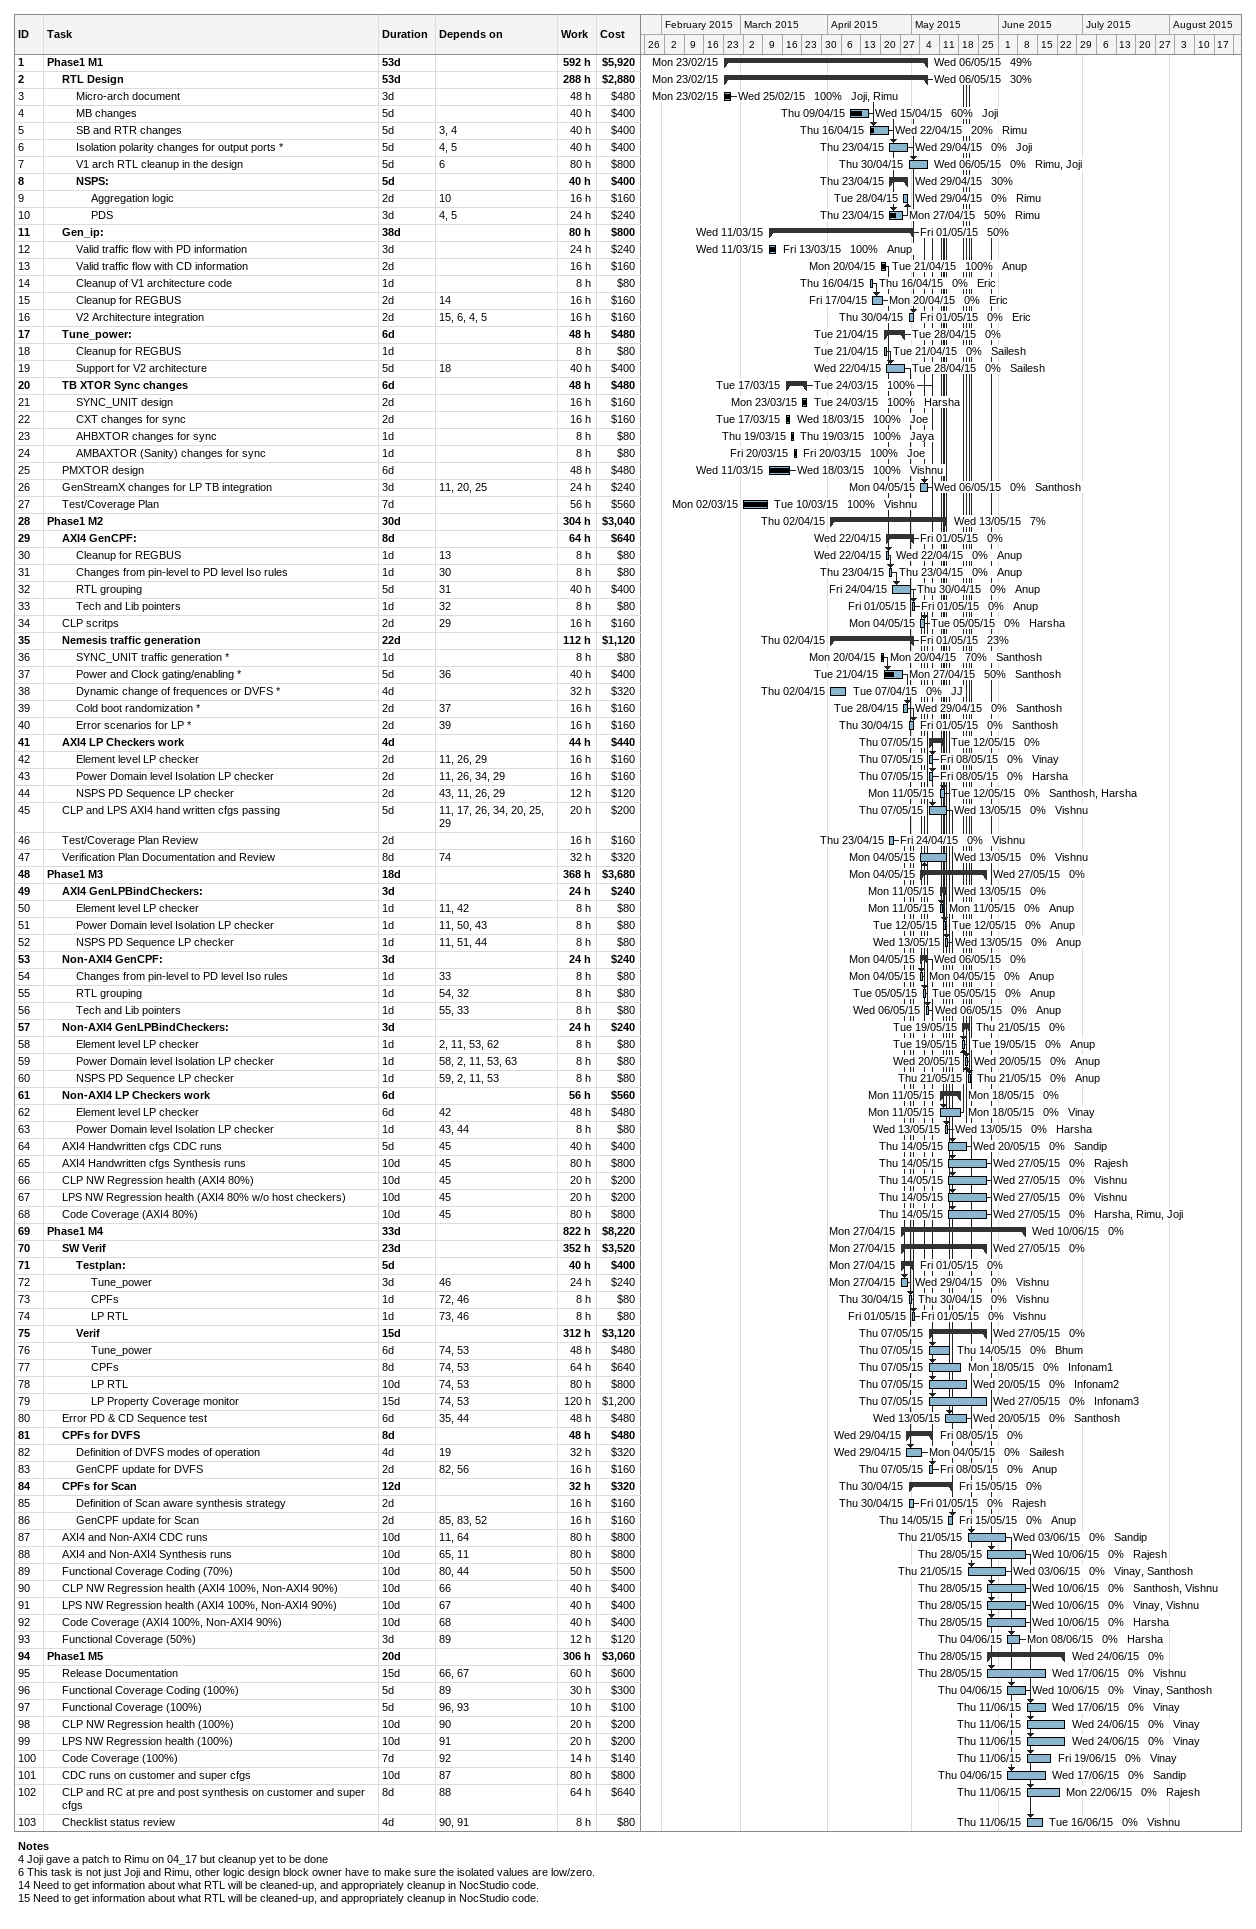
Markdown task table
| ID | Level | Task | Duration | Start | Finish | Predecessors | Resources | % complete | Work (h) | Cost ($) |
|---|---|---|---|---|---|---|---|---|---|---|
| 1 | 1 | **Phase1 M1** | 53d | 2015-02-23 | 2015-05-06 |  |  | 49 | 592 | 5920 |
| 2 | 2 | **RTL Design** | 53d | 2015-02-23 | 2015-05-06 |  |  | 30 | 288 | 2880 |
| 3 | 3 | Micro-arch document | 3d | 2015-02-23 | 2015-02-25 |  | Joji, Rimu | 100 | 48 | 480 |
| 4 | 3 | MB changes | 5d | 2015-04-09 | 2015-04-15 |  | Joji | 60 | 40 | 400 |
| 5 | 3 | SB and RTR changes | 5d | 2015-04-16 | 2015-04-22 | 3, 4 | Rimu | 20 | 40 | 400 |
| 6 | 3 | Isolation polarity changes for output ports * | 5d | 2015-04-23 | 2015-04-29 | 4, 5 | Joji | 0 | 40 | 400 |
| 7 | 3 | V1 arch RTL cleanup in the design | 5d | 2015-04-30 | 2015-05-06 | 6 | Rimu, Joji | 0 | 80 | 800 |
| 8 | 3 | **NSPS:** | 5d | 2015-04-23 | 2015-04-29 |  |  | 30 | 40 | 400 |
| 9 | 4 | Aggregation logic | 2d | 2015-04-28 | 2015-04-29 | 10 | Rimu | 0 | 16 | 160 |
| 10 | 4 | PDS | 3d | 2015-04-23 | 2015-04-27 | 4, 5 | Rimu | 50 | 24 | 240 |
| 11 | 2 | **Gen_ip:** | 38d | 2015-03-11 | 2015-05-01 |  |  | 50 | 80 | 800 |
| 12 | 3 | Valid traffic flow with PD information | 3d | 2015-03-11 | 2015-03-13 |  | Anup | 100 | 24 | 240 |
| 13 | 3 | Valid traffic flow with CD information | 2d | 2015-04-20 | 2015-04-21 |  | Anup | 100 | 16 | 160 |
| 14 | 3 | Cleanup of V1 architecture code | 1d | 2015-04-16 | 2015-04-16 |  | Eric | 0 | 8 | 80 |
| 15 | 3 | Cleanup for REGBUS | 2d | 2015-04-17 | 2015-04-20 | 14 | Eric | 0 | 16 | 160 |
| 16 | 3 | V2 Architecture integration | 2d | 2015-04-30 | 2015-05-01 | 15, 6, 4, 5 | Eric | 0 | 16 | 160 |
| 17 | 2 | **Tune_power:** | 6d | 2015-04-21 | 2015-04-28 |  |  | 0 | 48 | 480 |
| 18 | 3 | Cleanup for REGBUS | 1d | 2015-04-21 | 2015-04-21 |  | Sailesh | 0 | 8 | 80 |
| 19 | 3 | Support for V2 architecture | 5d | 2015-04-22 | 2015-04-28 | 18 | Sailesh | 0 | 40 | 400 |
| 20 | 2 | **TB XTOR Sync changes** | 6d | 2015-03-17 | 2015-03-24 |  |  | 100 | 48 | 480 |
| 21 | 3 | SYNC_UNIT design | 2d | 2015-03-23 | 2015-03-24 |  | Harsha | 100 | 16 | 160 |
| 22 | 3 | CXT changes for sync | 2d | 2015-03-17 | 2015-03-18 |  | Joe | 100 | 16 | 160 |
| 23 | 3 | AHBXTOR changes for sync | 1d | 2015-03-19 | 2015-03-19 |  | Jaya | 100 | 8 | 80 |
| 24 | 3 | AMBAXTOR (Sanity) changes for sync | 1d | 2015-03-20 | 2015-03-20 |  | Joe | 100 | 8 | 80 |
| 25 | 2 | PMXTOR design | 6d | 2015-03-11 | 2015-03-18 |  | Vishnu | 100 | 48 | 480 |
| 26 | 2 | GenStreamX changes for LP TB integration | 3d | 2015-05-04 | 2015-05-06 | 11, 20, 25 | Santhosh | 0 | 24 | 240 |
| 27 | 2 | Test/Coverage Plan | 7d | 2015-03-02 | 2015-03-10 |  | Vishnu | 100 | 56 | 560 |
| 28 | 1 | **Phase1 M2** | 30d | 2015-04-02 | 2015-05-13 |  |  | 7 | 304 | 3040 |
| 29 | 2 | **AXI4 GenCPF:** | 8d | 2015-04-22 | 2015-05-01 |  |  | 0 | 64 | 640 |
| 30 | 3 | Cleanup for REGBUS | 1d | 2015-04-22 | 2015-04-22 | 13 | Anup | 0 | 8 | 80 |
| 31 | 3 | Changes from pin-level to PD level Iso rules | 1d | 2015-04-23 | 2015-04-23 | 30 | Anup | 0 | 8 | 80 |
| 32 | 3 | RTL grouping | 5d | 2015-04-24 | 2015-04-30 | 31 | Anup | 0 | 40 | 400 |
| 33 | 3 | Tech and Lib pointers | 1d | 2015-05-01 | 2015-05-01 | 32 | Anup | 0 | 8 | 80 |
| 34 | 2 | CLP scritps | 2d | 2015-05-04 | 2015-05-05 | 29 | Harsha | 0 | 16 | 160 |
| 35 | 2 | **Nemesis traffic generation** | 22d | 2015-04-02 | 2015-05-01 |  |  | 23 | 112 | 1120 |
| 36 | 3 | SYNC_UNIT traffic generation * | 1d | 2015-04-20 | 2015-04-20 |  | Santhosh | 70 | 8 | 80 |
| 37 | 3 | Power and Clock gating/enabling * | 5d | 2015-04-21 | 2015-04-27 | 36 | Santhosh | 50 | 40 | 400 |
| 38 | 3 | Dynamic change of frequences or DVFS * | 4d | 2015-04-02 | 2015-04-07 |  | JJ | 0 | 32 | 320 |
| 39 | 3 | Cold boot randomization * | 2d | 2015-04-28 | 2015-04-29 | 37 | Santhosh | 0 | 16 | 160 |
| 40 | 3 | Error scenarios for LP * | 2d | 2015-04-30 | 2015-05-01 | 39 | Santhosh | 0 | 16 | 160 |
| 41 | 2 | **AXI4 LP Checkers work** | 4d | 2015-05-07 | 2015-05-12 |  |  | 0 | 44 | 440 |
| 42 | 3 | Element level LP checker | 2d | 2015-05-07 | 2015-05-08 | 11, 26, 29 | Vinay | 0 | 16 | 160 |
| 43 | 3 | Power Domain level Isolation LP checker | 2d | 2015-05-07 | 2015-05-08 | 11, 26, 34, 29 | Harsha | 0 | 16 | 160 |
| 44 | 3 | NSPS PD Sequence LP checker | 2d | 2015-05-11 | 2015-05-12 | 43, 11, 26, 29 | Santhosh, Harsha | 0 | 12 | 120 |
| 45 | 2 | CLP and LPS AXI4 hand written cfgs passing | 5d | 2015-05-07 | 2015-05-13 | 11, 17, 26, 34, 20, 25, 29 | Vishnu | 0 | 20 | 200 |
| 46 | 2 | Test/Coverage Plan Review | 2d | 2015-04-23 | 2015-04-24 |  | Vishnu | 0 | 16 | 160 |
| 47 | 2 | Verification Plan Documentation and Review | 8d | 2015-05-04 | 2015-05-13 | 74 | Vishnu | 0 | 32 | 320 |
| 48 | 1 | **Phase1 M3** | 18d | 2015-05-04 | 2015-05-27 |  |  | 0 | 368 | 3680 |
| 49 | 2 | **AXI4 GenLPBindCheckers:** | 3d | 2015-05-11 | 2015-05-13 |  |  | 0 | 24 | 240 |
| 50 | 3 | Element level LP checker | 1d | 2015-05-11 | 2015-05-11 | 11, 42 | Anup | 0 | 8 | 80 |
| 51 | 3 | Power Domain level Isolation LP checker | 1d | 2015-05-12 | 2015-05-12 | 11, 50, 43 | Anup | 0 | 8 | 80 |
| 52 | 3 | NSPS PD Sequence LP checker | 1d | 2015-05-13 | 2015-05-13 | 11, 51, 44 | Anup | 0 | 8 | 80 |
| 53 | 2 | **Non-AXI4 GenCPF:** | 3d | 2015-05-04 | 2015-05-06 |  |  | 0 | 24 | 240 |
| 54 | 3 | Changes from pin-level to PD level Iso rules | 1d | 2015-05-04 | 2015-05-04 | 33 | Anup | 0 | 8 | 80 |
| 55 | 3 | RTL grouping | 1d | 2015-05-05 | 2015-05-05 | 54, 32 | Anup | 0 | 8 | 80 |
| 56 | 3 | Tech and Lib pointers | 1d | 2015-05-06 | 2015-05-06 | 55, 33 | Anup | 0 | 8 | 80 |
| 57 | 2 | **Non-AXI4 GenLPBindCheckers:** | 3d | 2015-05-19 | 2015-05-21 |  |  | 0 | 24 | 240 |
| 58 | 3 | Element level LP checker | 1d | 2015-05-19 | 2015-05-19 | 2, 11, 53, 62 | Anup | 0 | 8 | 80 |
| 59 | 3 | Power Domain level Isolation LP checker | 1d | 2015-05-20 | 2015-05-20 | 58, 2, 11, 53, 63 | Anup | 0 | 8 | 80 |
| 60 | 3 | NSPS PD Sequence LP checker | 1d | 2015-05-21 | 2015-05-21 | 59, 2, 11, 53 | Anup | 0 | 8 | 80 |
| 61 | 2 | **Non-AXI4 LP Checkers work** | 6d | 2015-05-11 | 2015-05-18 |  |  | 0 | 56 | 560 |
| 62 | 3 | Element level LP checker | 6d | 2015-05-11 | 2015-05-18 | 42 | Vinay | 0 | 48 | 480 |
| 63 | 3 | Power Domain level Isolation LP checker | 1d | 2015-05-13 | 2015-05-13 | 43, 44 | Harsha | 0 | 8 | 80 |
| 64 | 2 | AXI4 Handwritten cfgs CDC runs | 5d | 2015-05-14 | 2015-05-20 | 45 | Sandip | 0 | 40 | 400 |
| 65 | 2 | AXI4 Handwritten cfgs Synthesis runs | 10d | 2015-05-14 | 2015-05-27 | 45 | Rajesh | 0 | 80 | 800 |
| 66 | 2 | CLP NW Regression health (AXI4 80%) | 10d | 2015-05-14 | 2015-05-27 | 45 | Vishnu | 0 | 20 | 200 |
| 67 | 2 | LPS NW Regression health (AXI4 80% w/o host checkers) | 10d | 2015-05-14 | 2015-05-27 | 45 | Vishnu | 0 | 20 | 200 |
| 68 | 2 | Code Coverage (AXI4 80%) | 10d | 2015-05-14 | 2015-05-27 | 45 | Harsha, Rimu, Joji | 0 | 80 | 800 |
| 69 | 1 | **Phase1 M4** | 33d | 2015-04-27 | 2015-06-10 |  |  | 0 | 822 | 8220 |
| 70 | 2 | **SW Verif** | 23d | 2015-04-27 | 2015-05-27 |  |  | 0 | 352 | 3520 |
| 71 | 3 | **Testplan:** | 5d | 2015-04-27 | 2015-05-01 |  |  | 0 | 40 | 400 |
| 72 | 4 | Tune_power | 3d | 2015-04-27 | 2015-04-29 | 46 | Vishnu | 0 | 24 | 240 |
| 73 | 4 | CPFs | 1d | 2015-04-30 | 2015-04-30 | 72, 46 | Vishnu | 0 | 8 | 80 |
| 74 | 4 | LP RTL | 1d | 2015-05-01 | 2015-05-01 | 73, 46 | Vishnu | 0 | 8 | 80 |
| 75 | 3 | **Verif** | 15d | 2015-05-07 | 2015-05-27 |  |  | 0 | 312 | 3120 |
| 76 | 4 | Tune_power | 6d | 2015-05-07 | 2015-05-14 | 74, 53 | Bhum | 0 | 48 | 480 |
| 77 | 4 | CPFs | 8d | 2015-05-07 | 2015-05-18 | 74, 53 | Infonam1 | 0 | 64 | 640 |
| 78 | 4 | LP RTL | 10d | 2015-05-07 | 2015-05-20 | 74, 53 | Infonam2 | 0 | 80 | 800 |
| 79 | 4 | LP Property Coverage monitor | 15d | 2015-05-07 | 2015-05-27 | 74, 53 | Infonam3 | 0 | 120 | 1200 |
| 80 | 2 | Error PD & CD Sequence test | 6d | 2015-05-13 | 2015-05-20 | 35, 44 | Santhosh | 0 | 48 | 480 |
| 81 | 2 | **CPFs for DVFS** | 8d | 2015-04-29 | 2015-05-08 |  |  | 0 | 48 | 480 |
| 82 | 3 | Definition of DVFS modes of operation | 4d | 2015-04-29 | 2015-05-04 | 19 | Sailesh | 0 | 32 | 320 |
| 83 | 3 | GenCPF update for DVFS | 2d | 2015-05-07 | 2015-05-08 | 82, 56 | Anup | 0 | 16 | 160 |
| 84 | 2 | **CPFs for Scan** | 12d | 2015-04-30 | 2015-05-15 |  |  | 0 | 32 | 320 |
| 85 | 3 | Definition of Scan aware synthesis strategy | 2d | 2015-04-30 | 2015-05-01 |  | Rajesh | 0 | 16 | 160 |
| 86 | 3 | GenCPF update for Scan | 2d | 2015-05-14 | 2015-05-15 | 85, 83, 52 | Anup | 0 | 16 | 160 |
| 87 | 2 | AXI4 and Non-AXI4 CDC runs | 10d | 2015-05-21 | 2015-06-03 | 11, 64 | Sandip | 0 | 80 | 800 |
| 88 | 2 | AXI4 and Non-AXI4 Synthesis runs | 10d | 2015-05-28 | 2015-06-10 | 65, 11 | Rajesh | 0 | 80 | 800 |
| 89 | 2 | Functional Coverage Coding (70%) | 10d | 2015-05-21 | 2015-06-03 | 80, 44 | Vinay, Santhosh | 0 | 50 | 500 |
| 90 | 2 | CLP NW Regression health (AXI4 100%, Non-AXI4 90%) | 10d | 2015-05-28 | 2015-06-10 | 66 | Santhosh, Vishnu | 0 | 40 | 400 |
| 91 | 2 | LPS NW Regression health (AXI4 100%, Non-AXI4 90%) | 10d | 2015-05-28 | 2015-06-10 | 67 | Vinay, Vishnu | 0 | 40 | 400 |
| 92 | 2 | Code Coverage (AXI4 100%, Non-AXI4 90%) | 10d | 2015-05-28 | 2015-06-10 | 68 | Harsha | 0 | 40 | 400 |
| 93 | 2 | Functional Coverage (50%) | 3d | 2015-06-04 | 2015-06-08 | 89 | Harsha | 0 | 12 | 120 |
| 94 | 1 | **Phase1 M5** | 20d | 2015-05-28 | 2015-06-24 |  |  | 0 | 306 | 3060 |
| 95 | 2 | Release Documentation | 15d | 2015-05-28 | 2015-06-17 | 66, 67 | Vishnu | 0 | 60 | 600 |
| 96 | 2 | Functional Coverage Coding (100%) | 5d | 2015-06-04 | 2015-06-10 | 89 | Vinay, Santhosh | 0 | 30 | 300 |
| 97 | 2 | Functional Coverage (100%) | 5d | 2015-06-11 | 2015-06-17 | 96, 93 | Vinay | 0 | 10 | 100 |
| 98 | 2 | CLP NW Regression health (100%) | 10d | 2015-06-11 | 2015-06-24 | 90 | Vinay | 0 | 20 | 200 |
| 99 | 2 | LPS NW Regression health (100%) | 10d | 2015-06-11 | 2015-06-24 | 91 | Vinay | 0 | 20 | 200 |
| 100 | 2 | Code Coverage (100%) | 7d | 2015-06-11 | 2015-06-19 | 92 | Vinay | 0 | 14 | 140 |
| 101 | 2 | CDC runs on customer and super cfgs | 10d | 2015-06-04 | 2015-06-17 | 87 | Sandip | 0 | 80 | 800 |
| 102 | 2 | CLP and RC at pre and post synthesis on customer and super cfgs | 8d | 2015-06-11 | 2015-06-22 | 88 | Rajesh | 0 | 64 | 640 |
| 103 | 2 | Checklist status review | 4d | 2015-06-11 | 2015-06-16 | 90, 91 | Vishnu | 0 | 8 | 80 |

Notes
- 4: Joji gave a patch to Rimu on 04_17 but cleanup yet to be done
- 6: This task is not just Joji and Rimu, other logic design block owner have to make sure the isolated values are low/zero.
- 14: Need to get information about what RTL will be cleaned-up, and appropriately cleanup in NocStudio code.
- 15: Need to get information about what RTL will be cleaned-up, and appropriately cleanup in NocStudio code.
